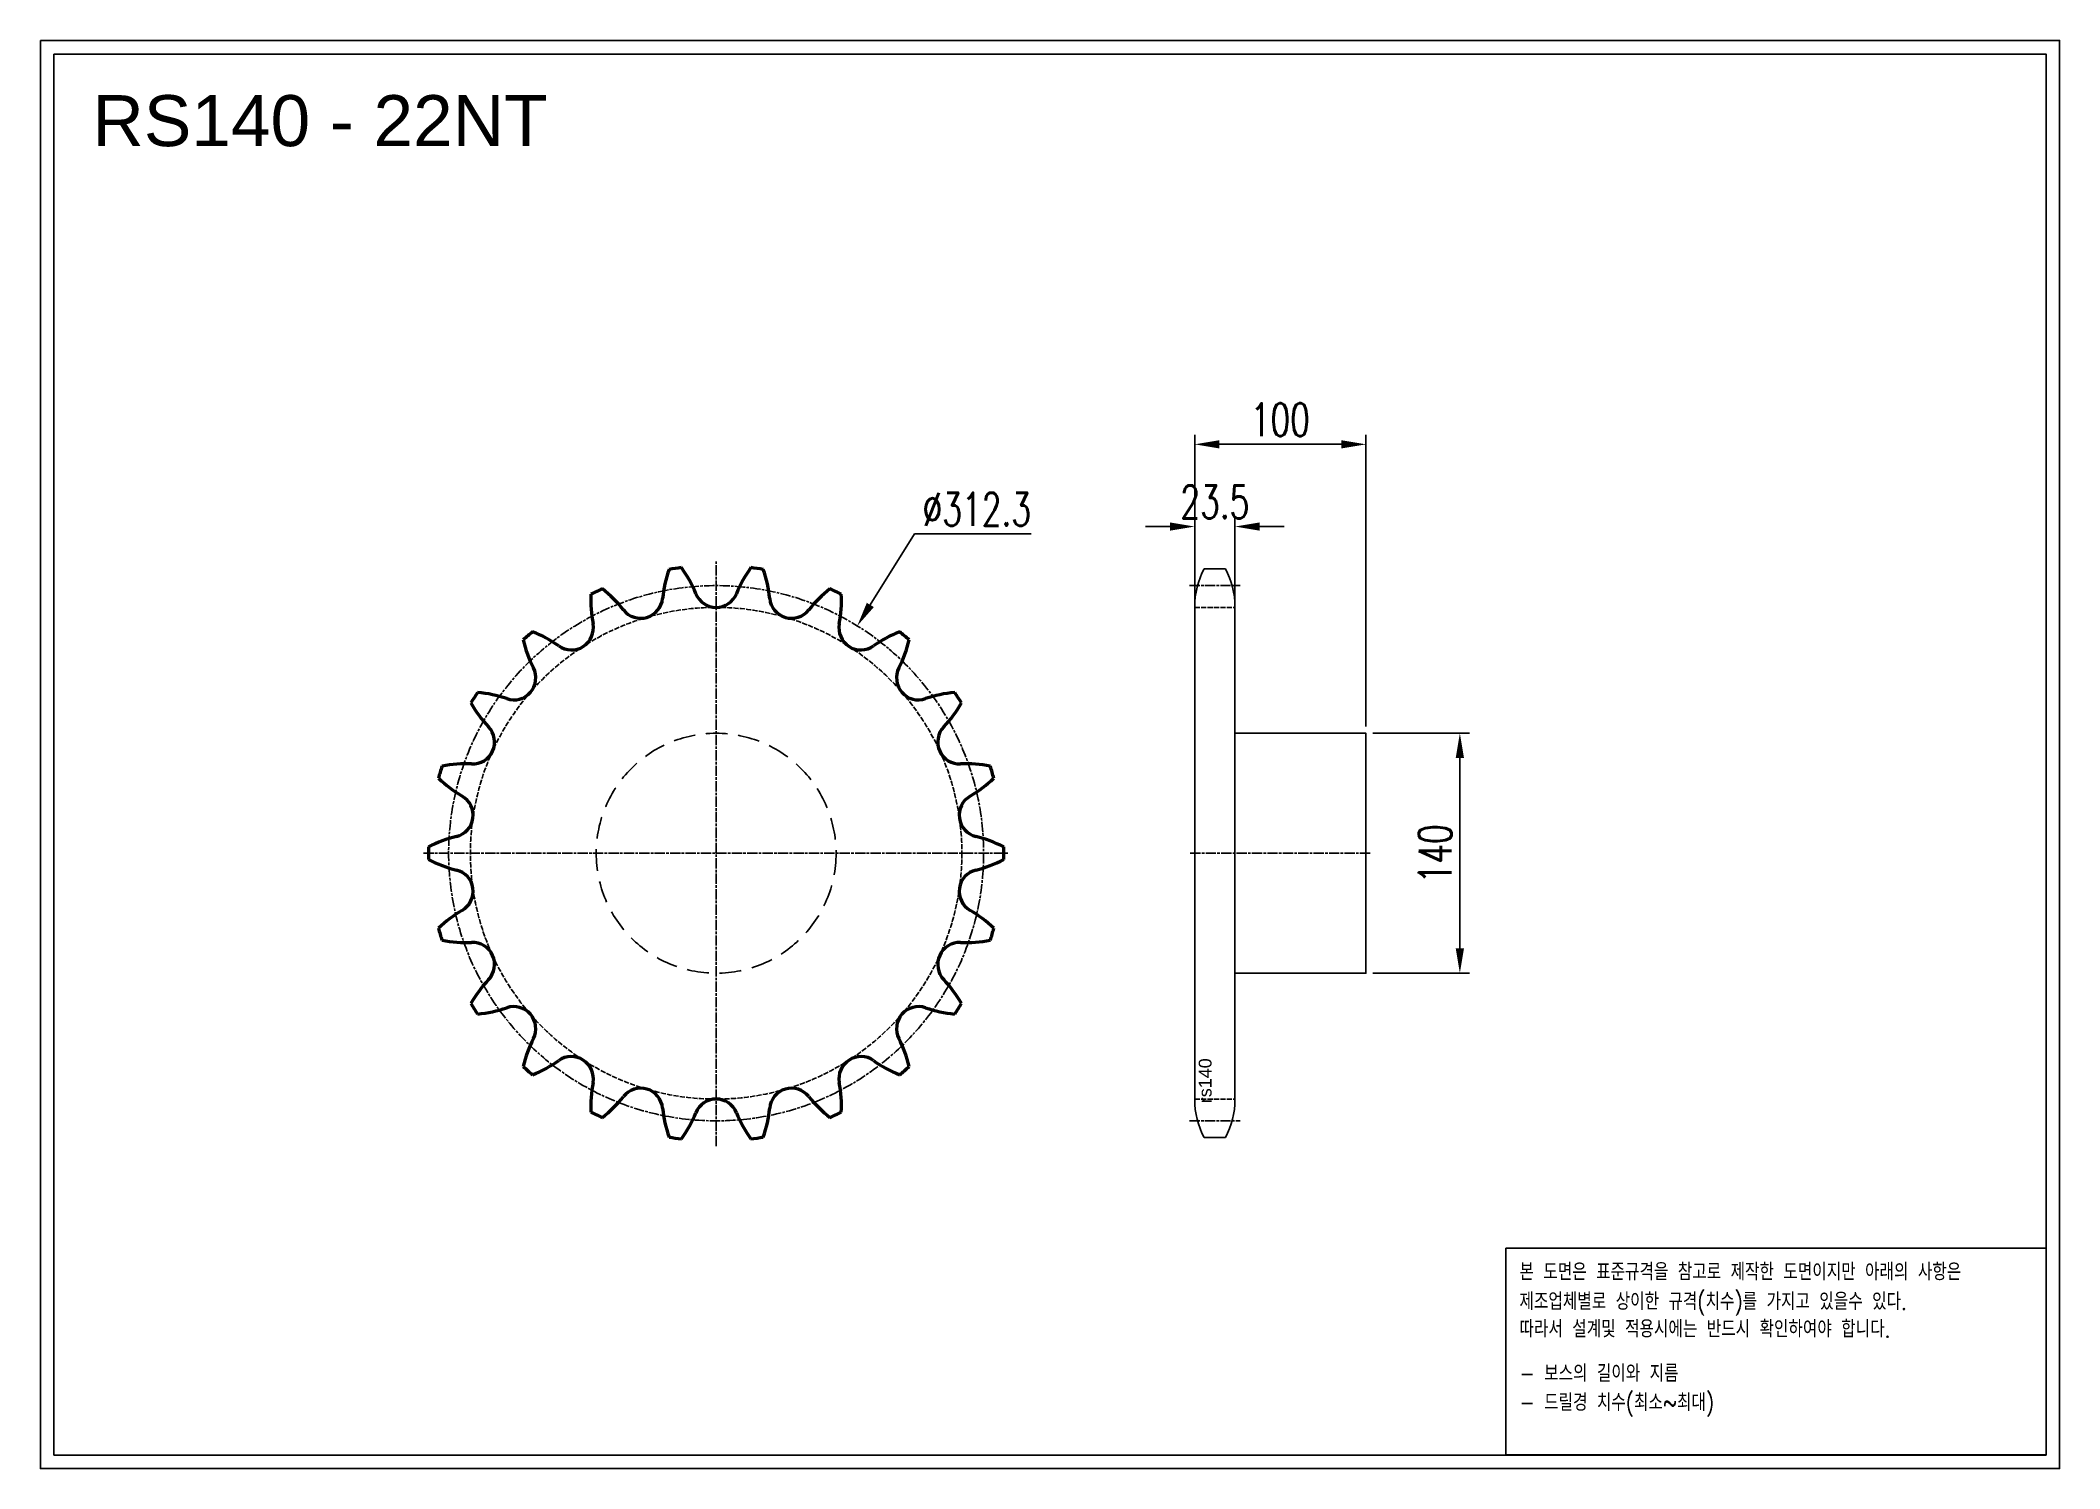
# Model space of a CAD drawing. Header units: millimetres. Extents: x -969 to 209, y 40753 to 41587.
import ezdxf

# ---------------------------------------------------------------- set-up
doc = ezdxf.new("R2010")
doc.units = ezdxf.units.MM
for name, pattern in [('AM_ISO02W050', [7.5, 6, -1.5]), ('AM_ISO02W050x2', [3.75, 3, -0.75]), ('AM_ISO08W050', [18, 12, -1.5, 3, -1.5]), ('AM_ISO08W050x2', [9, 6, -0.75, 1.5, -0.75]), ('HIDDEN', [9.525, 6.35, -3.175])]:
    doc.linetypes.add(name, pattern=pattern)
for name, color, linetype, lineweight in [('AM_0N', 7, 'Continuous', 50), ('AM_3N', 6, 'AM_ISO02W050', 25), ('AM_7', 4, 'AM_ISO08W050', 25), ('AM_7N', 4, 'AM_ISO08W050', 25)]:
    doc.layers.add(name, color=color, linetype=linetype, lineweight=lineweight)
doc.layers.add('HL', color=2, linetype='HIDDEN')
doc.layers.add('S-DIM', color=7, linetype='Continuous')
doc.styles.add('HAN', font='ROMANS.shx', dxfattribs={"width": 0.7, "bigfont": 'whgtxt.shx'})
doc.styles.add('HSG', font='SIMPLEX.shx', dxfattribs={"width": 0.7, "bigfont": 'HSG.shx'})
doc.styles.get("Standard").update_dxf_attribs({"font": 'arial.ttf'})
doc.dimstyles.new('APP32', dxfattribs={"dimscale": 8, "dimtxt": 2.4, "dimasz": 1.8, "dimexe": 0.7, "dimexo": 0.5, "dimgap": 0.6, "dimtad": 1, "dimtoh": 1, "dimdec": 1, "dimrnd": 0.01, "dimzin": 9, "dimdsep": 46, "dimtxsty": 'HSG', "dimcen": 0, "dimclrd": 1, "dimclre": 1, "dimclrt": 256, "dimazin": 2, "dimtp": 1, "dimtm": 1, "dimtfac": 0.5, "dimtdec": 1, "dimtofl": 0, "dimtmove": 0, "dimatfit": 3, "dimfxl": 0, "dimtvp": 1, "dimtolj": 2, "dimlwd": -1, "dimlwe": -1, "dimarcsym": 0})

# ---------------------------------------------------------------- blocks, each defined once
blk = doc.blocks.new('*D1')
at = {"layer": 'Defpoints', "color": 0, "transparency": 16777216}
for p in [(-195.5, 41182.5), (-195.5, 41042.5), (-140.7, 41042.5)]:
    blk.add_point(p, dxfattribs=at)
at = {"layer": 'S-DIM', "color": 1, "transparency": 16777216}
for p, q in [((-191.5, 41182.5), (-135.1, 41182.5)), ((-140.7, 41168.1), (-140.7, 41056.9)), ((-191.5, 41042.5), (-135.1, 41042.5))]:
    blk.add_line(p, q, dxfattribs=at)
for points in [[(-143.1, 41168.1), (-138.3, 41168.1), (-140.7, 41182.5)], [(-143.1, 41056.9), (-138.3, 41056.9), (-140.7, 41042.5)]]:
    blk.add_solid(points, dxfattribs=at)
at = {"layer": 'S-DIM', "transparency": 16777216, "insert": (-155.1, 41112.1), "char_height": 19.2, "attachment_point": 5, "rotation": 90, "style": 'HSG'}
blk.add_mtext('\\A2;140', dxfattribs=at)
blk = doc.blocks.new('*D2')
at = {"layer": 'Defpoints', "color": 0, "transparency": 16777216}
for p in [(-272, 41303.1), (-295.5, 41256.2), (-272, 41255.9)]:
    blk.add_point(p, dxfattribs=at)
at = {"layer": 'S-DIM', "color": 1, "transparency": 16777216}
for p, q in [((-295.5, 41260.2), (-295.5, 41308.7)), ((-272, 41259.9), (-272, 41308.7)), ((-309.9, 41303.1), (-324.3, 41303.1)), ((-257.6, 41303.1), (-243.2, 41303.1))]:
    blk.add_line(p, q, dxfattribs=at)
for points in [[(-309.9, 41305.5), (-309.9, 41300.7), (-295.5, 41303.1)], [(-257.6, 41305.5), (-257.6, 41300.7), (-272, 41303.1)]]:
    blk.add_solid(points, dxfattribs=at)
at = {"layer": 'S-DIM', "transparency": 16777216, "insert": (-283.7, 41317.5), "char_height": 19.2, "attachment_point": 5, "style": 'HSG'}
blk.add_mtext('\\A2;23.5', dxfattribs=at)
blk = doc.blocks.new('*D3')
at = {"layer": 'Defpoints', "color": 0, "transparency": 16777216}
for p in [(-195.5, 41351.1), (-295.5, 41256.2), (-195.5, 41182.5)]:
    blk.add_point(p, dxfattribs=at)
at = {"layer": 'S-DIM', "color": 1, "transparency": 16777216}
for p, q in [((-295.5, 41260.2), (-295.5, 41356.7)), ((-195.5, 41186.5), (-195.5, 41356.7)), ((-281.1, 41351.1), (-209.9, 41351.1))]:
    blk.add_line(p, q, dxfattribs=at)
for points in [[(-281.1, 41353.5), (-281.1, 41348.7), (-295.5, 41351.1)], [(-209.9, 41353.5), (-209.9, 41348.7), (-195.5, 41351.1)]]:
    blk.add_solid(points, dxfattribs=at)
at = {"layer": 'S-DIM', "transparency": 16777216, "insert": (-245.5, 41365.5), "char_height": 19.2, "attachment_point": 5, "style": 'HSG'}
blk.add_mtext('\\A2;100', dxfattribs=at)
blk = doc.blocks.new('*D4')
at = {"layer": 'Defpoints', "color": 0, "transparency": 16777216}
for p in [(-492.5, 41245.1), (-657.2, 40979.8)]:
    blk.add_point(p, dxfattribs=at)
at = {"layer": 'S-DIM', "color": 1, "transparency": 16777216}
for p, q in [((-459.1, 41298.8), (-484.9, 41257.4)), ((-391, 41298.8), (-459.1, 41298.8))]:
    blk.add_line(p, q, dxfattribs=at)
blk.add_solid([(-486.9, 41258.6), (-482.8, 41256.1), (-492.5, 41245.1)], dxfattribs=at)
at = {"layer": 'S-DIM', "transparency": 16777216, "insert": (-422.7, 41313.2), "char_height": 19.2, "attachment_point": 5, "style": 'HSG'}
blk.add_mtext('\\A2;∅312.3', dxfattribs=at)
blk = doc.blocks.new('notice1')
at = {"color": 4}
blk.add_lwpolyline([(-22142.12, 1735.9), (-22053.8, 1735.9), (-22053.8, 1702.07), (-22142.12, 1702.07)], close=True, dxfattribs=at)
at = {"color": 4, "style": 'HAN', "width": 0.8}
for s, p in [('본 도면은 표준규격을 참고로 제작한 도면이지만 아래의 사항은', (-22139.9, 1730.62)), ('제조업체별로 상이한 규격(치수)를 가지고 있을수 있다.', (-22139.9, 1725.78)), ('따라서 설계및 적용시에는 반드시 확인하여야 합니다.', (-22139.9, 1721.28)), ('- 보스의 길이와 지름', (-22139.9, 1714.03)), ('- 드릴경 치수(최소~최대)', (-22139.9, 1709.27))]:
    blk.add_text(s, height=2.7949, dxfattribs=at).set_placement(p)

msp = doc.modelspace()

# ---------------------------------------------------------------- linework, layer by layer
for p, q in [((-289.96, 41278.44), (-277.53, 41278.44)), ((-295.5, 41256.24), (-295.5, 40968.67)), ((-272, 41256.24), (-272, 40968.67)), ((-289.96, 40946.47), (-277.53, 40946.47))]:
    msp.add_line(p, q)
for points in [[(-969.36, 41586.82), (209.43, 41586.82), (209.43, 40753.33), (-969.36, 40753.33)], [(-961.42, 41578.88), (201.49, 41578.88), (201.49, 40761.27), (-961.42, 40761.27)]]:
    msp.add_lwpolyline(points, close=True)
msp.add_lwpolyline([(-272, 41182.46), (-195.5, 41182.46), (-195.5, 41042.46), (-272, 41042.46)])
for centre, start, end in [((-248.2, 41256.24), 152.00824, 180), ((-319.3, 41256.24), 0, 27.99176), ((-248.2, 40968.67), 180, 207.99176), ((-319.3, 40968.67), 332.00824, 0)]:
    msp.add_arc(centre, 47.3, start, end)
at = {"layer": 'AM_0N'}
for centre, radius, start, end in [((-533.34, 41253.91), 73.15, 160.68784, 174.31818), ((-574.86, 41112.46), 167.91, 96.93322, 99.43042), ((-654.55, 41236.48), 73.15, 22.04545, 35.6758), ((-495.17, 41236.48), 73.15, 144.3242, 157.95455), ((-574.86, 41112.46), 167.91, 80.56958, 83.06678), ((-616.38, 41253.91), 73.15, 5.68182, 19.31216), ((-574.87, 41259.88), 73.15, 177.05148, 190.68182), ((-574.86, 41112.46), 167.91, 113.29685, 115.79406), ((-686.27, 41209), 73.15, 38.40909, 52.03943), ((-618.89, 41262.42), 12.83, 218.40909, 354.31818), ((-574.86, 41268.75), 12.83, 202.04545, 337.95455), ((-530.83, 41262.42), 12.83, 185.68182, 321.59091), ((-463.45, 41209), 73.15, 127.96057, 141.59091), ((-574.86, 41112.46), 167.91, 64.20594, 66.70315), ((-574.85, 41259.88), 73.15, 349.31818, 2.94852), ((-659.36, 41243.94), 12.83, 234.77273, 10.68182), ((-490.36, 41243.94), 12.83, 169.31818, 305.22727), ((-574.86, 41112.46), 167.91, 129.66049, 132.15769), ((-616.4, 41253.9), 73.15, 193.41511, 207.04545), ((-708.95, 41173.71), 73.15, 54.77273, 68.40307), ((-440.77, 41173.71), 73.15, 111.59693, 125.22727), ((-533.32, 41253.9), 73.15, 332.95455, 346.58489), ((-574.86, 41112.46), 167.91, 47.84231, 50.33951), ((-692.98, 41214.81), 12.83, 251.13636, 27.04545), ((-456.74, 41214.81), 12.83, 152.95455, 288.86364), ((-574.86, 41112.46), 167.91, 146.02412, 148.52133), ((-654.57, 41236.47), 73.15, 209.77875, 223.40909), ((-720.78, 41133.45), 73.15, 71.13636, 84.76671), ((-428.94, 41133.45), 73.15, 95.23329, 108.86364), ((-495.15, 41236.47), 73.15, 316.59091, 330.22125), ((-574.86, 41112.46), 167.91, 31.47867, 33.97588), ((-717.03, 41177.38), 12.83, 267.5, 43.40909), ((-432.69, 41177.38), 12.83, 136.59091, 272.5), ((-720.78, 41091.49), 73.15, 87.5, 101.13034), ((-428.94, 41091.49), 73.15, 78.86966, 92.5), ((-574.86, 41112.46), 167.91, 162.38776, 164.88497), ((-686.28, 41208.99), 73.15, 226.14238, 239.77273), ((-463.44, 41208.99), 73.15, 300.22727, 313.85762), ((-574.86, 41112.46), 167.91, 15.11503, 17.61224), ((-729.56, 41134.7), 12.83, 283.86364, 59.77273), ((-420.16, 41134.7), 12.83, 120.22727, 256.13636), ((-708.96, 41051.22), 73.15, 103.86364, 117.49398), ((-440.76, 41051.22), 73.15, 62.50602, 76.13636), ((-574.86, 41112.46), 167.91, 178.7514, 181.2486), ((-708.96, 41173.69), 73.15, 242.50602, 256.13636), ((-440.76, 41173.69), 73.15, 283.86364, 297.49398), ((-574.86, 41112.46), 167.91, 358.7514, 1.2486), ((-729.56, 41090.21), 12.83, 300.22727, 76.13636), ((-420.16, 41090.21), 12.83, 103.86364, 239.77273), ((-686.28, 41015.92), 73.15, 120.22727, 133.85762), ((-463.44, 41015.92), 73.15, 46.14238, 59.77273), ((-574.86, 41112.46), 167.91, 195.11503, 197.61224), ((-720.78, 41133.43), 73.15, 258.86966, 272.5), ((-717.03, 41047.53), 12.83, 316.59091, 92.5), ((-432.69, 41047.53), 12.83, 87.5, 223.40909), ((-428.94, 41133.43), 73.15, 267.5, 281.13034), ((-574.86, 41112.46), 167.91, 342.38776, 344.88497), ((-654.57, 40988.44), 73.15, 136.59091, 150.22125), ((-495.15, 40988.44), 73.15, 29.77875, 43.40909), ((-574.86, 41112.46), 167.91, 211.47867, 213.97588), ((-720.78, 41091.47), 73.15, 275.23329, 288.86364), ((-692.98, 41010.1), 12.83, 332.95455, 108.86364), ((-456.74, 41010.1), 12.83, 71.13636, 207.04545), ((-428.94, 41091.47), 73.15, 251.13636, 264.76671), ((-574.86, 41112.46), 167.91, 326.02412, 328.52133), ((-616.4, 40971.01), 73.15, 152.95455, 166.58489), ((-533.32, 40971.01), 73.15, 13.41511, 27.04545), ((-574.86, 41112.46), 167.91, 227.84231, 230.33951), ((-708.95, 41051.21), 73.15, 291.59693, 305.22727), ((-659.36, 40980.97), 12.83, 349.31818, 125.22727), ((-490.36, 40980.97), 12.83, 54.77273, 190.68182), ((-440.77, 41051.21), 73.15, 234.77273, 248.40307), ((-574.86, 41112.46), 167.91, 309.66049, 312.15769), ((-574.87, 40965.04), 73.15, 169.31818, 182.94852), ((-618.89, 40962.49), 12.83, 5.68182, 141.59091), ((-530.83, 40962.49), 12.83, 38.40909, 174.31818), ((-574.85, 40965.04), 73.15, 357.05148, 10.68182), ((-686.27, 41015.91), 73.15, 307.96057, 321.59091), ((-533.34, 40971), 73.15, 185.68182, 199.31216), ((-574.86, 40956.16), 12.83, 22.04545, 157.95455), ((-616.38, 40971), 73.15, 340.68784, 354.31818), ((-463.45, 41015.91), 73.15, 218.40909, 232.03943), ((-574.86, 41112.46), 167.91, 244.20594, 246.70315), ((-654.55, 40988.43), 73.15, 324.3242, 337.95455), ((-495.17, 40988.43), 73.15, 202.04545, 215.6758), ((-574.86, 41112.46), 167.91, 293.29685, 295.79406), ((-574.86, 41112.46), 167.91, 260.56958, 263.06678), ((-574.86, 41112.46), 167.91, 276.93322, 279.43042)]:
    msp.add_arc(centre, radius, start, end, dxfattribs=at)
at = {"layer": 'AM_3N', "linetype": 'AM_ISO02W050x2'}
for p, q in [((-295.5, 41255.92), (-272, 41255.92)), ((-295.5, 40968.99), (-272, 40968.99))]:
    msp.add_line(p, q, dxfattribs=at)
msp.add_circle((-574.86, 41112.46), 143.47, dxfattribs=at)
at = {"layer": 'AM_7', "linetype": 'AM_ISO08W050x2'}
for p, q in [((-298.5, 41268.62), (-269, 41268.62)), ((-298.5, 40956.29), (-269, 40956.29))]:
    msp.add_line(p, q, dxfattribs=at)
msp.add_circle((-574.86, 41112.46), 156.17, dxfattribs=at)
at = {"layer": 'AM_7N', "linetype": 'AM_ISO08W050x2'}
for p, q in [((-574.86, 40941.54), (-574.86, 41283.37)), ((-745.77, 41112.46), (-403.95, 41112.46)), ((-298.07, 41112.46), (-192.65, 41112.46))]:
    msp.add_line(p, q, dxfattribs=at)
at = {"layer": 'HL', "ltscale": 2}
msp.add_circle((-574.86, 41112.46), 70, dxfattribs=at)

# ---------------------------------------------------------------- block references
at = {"xscale": 3.570006619481701, "yscale": 3.570006619481701, "zscale": 3.570006619481701}
msp.add_blockref('notice1', (78933.7, 34684.88), dxfattribs=at)

# ---------------------------------------------------------------- texts
msp.add_text('RS140 - 22NT', height=29.7675).set_placement((-939, 41525.1))
msp.add_text('rs140', height=7.5, rotation=90).set_placement((-285.65, 40966.58))

# ---------------------------------------------------------------- dimensions: what is measured, and where the dimension line sits
at = {"layer": 'S-DIM'}
dim = msp.add_linear_dim(base=(-195.5, 41351.12), p1=(-295.5, 41256.24), p2=(-195.5, 41182.46), dimstyle='APP32', dxfattribs=at)
dim.commit()
dim.dimension.update_dxf_attribs({"geometry": '*D3', "text_midpoint": (-245.5, 41365.52)})
dim = msp.add_linear_dim(base=(-272, 41303.12), p1=(-295.5, 41256.24), p2=(-272, 41255.92), dimstyle='APP32', dxfattribs=at)
dim.commit()
dim.dimension.update_dxf_attribs({"geometry": '*D2', "text_midpoint": (-283.75, 41303.12), "dimtype": 128})
dim = msp.add_diameter_dim_2p(p1=(-657.24, 40979.78), p2=(-492.48, 41245.13), dimstyle='APP32', dxfattribs=at)
dim.commit()
dim.dimension.update_dxf_attribs({"geometry": '*D4', "text_midpoint": (-422.66, 41298.82), "dimtype": 131})
dim = msp.add_linear_dim(base=(-140.69, 41042.46), p1=(-195.5, 41182.46), p2=(-195.5, 41042.46), angle=90, dimstyle='APP32', dxfattribs=at)
dim.commit()
dim.dimension.update_dxf_attribs({"geometry": '*D1', "text_midpoint": (-140.69, 41112.06), "dimtype": 128})

doc.saveas('drawing.dxf')
